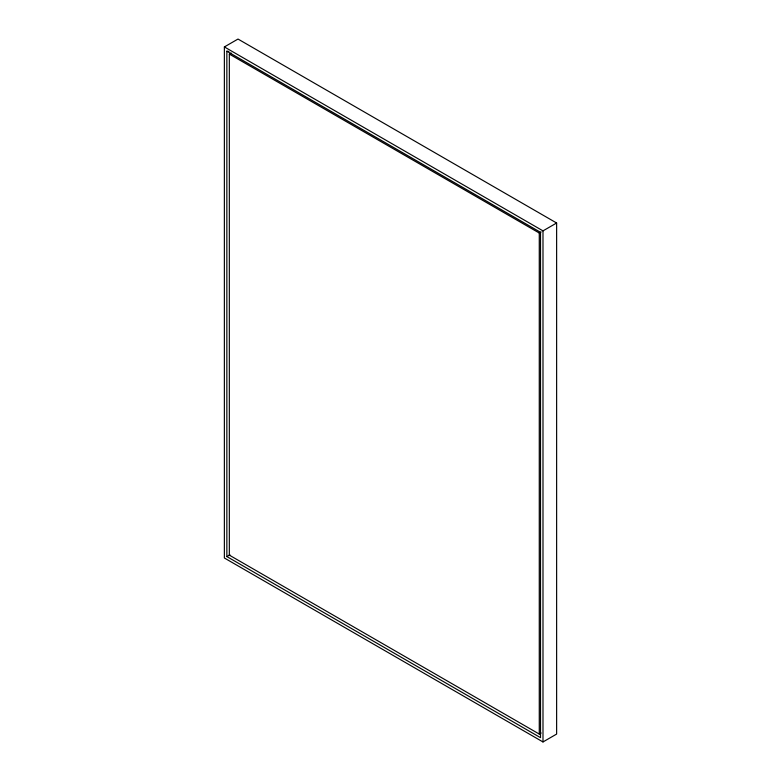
<?xml version="1.0" encoding="UTF-8"?>
<svg xmlns="http://www.w3.org/2000/svg" width="781" height="781" viewBox="0 0 781 781"><rect width="100%" height="100%" fill="white"/><g stroke="black" fill="none" stroke-linecap="round" stroke-linejoin="round"><path stroke-width="1.17" d="M224.372 46.928L238.01 39.05L556.628 223.005L556.628 734.072L542.99 741.95L224.372 557.995L224.372 46.928L542.99 230.873L556.628 223.005M541.135 733.008L539.271 734.072L229.331 555.135L229.331 54.084L231.186 53.01M229.331 54.084L539.271 233.021L541.135 231.947M228.921 51.458L226.851 51.214L226.851 556.56L229.946 554.774M226.851 51.214L540.511 232.308L540.511 737.654L226.851 556.56M542.99 230.873L542.99 741.95M539.271 233.021L539.271 734.072"/></g></svg>
